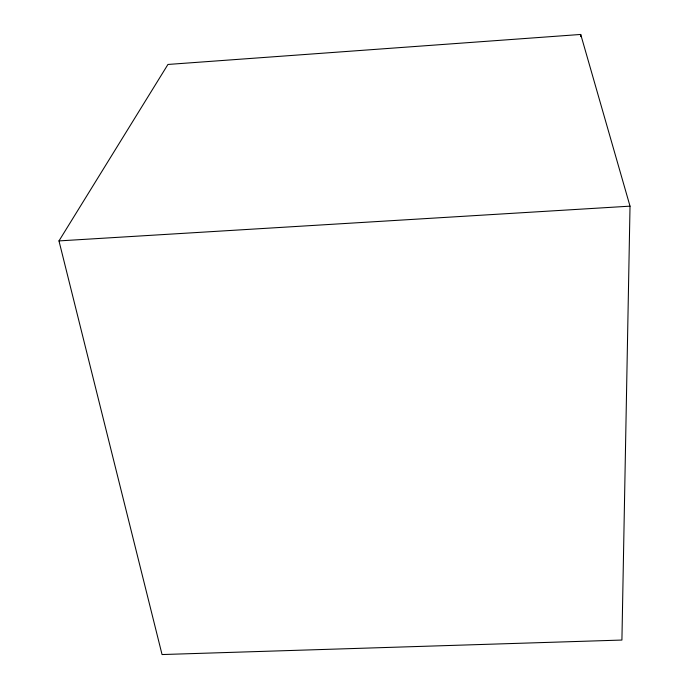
<?xml version="1.0" encoding="UTF-8"?>
<svg xmlns="http://www.w3.org/2000/svg" width="689" height="689" viewBox="0 0 689 689"><rect width="100%" height="100%" fill="white"/><g stroke="black" fill="none" stroke-linecap="round" stroke-linejoin="round"><path stroke-width="1.03" d="M630.022 206.157L621.917 640.055L162.053 654.55L58.978 240.909L167.944 64.456L580.715 34.45L630.022 206.157L58.978 240.909M580.715 34.45L580.724 36.603"/></g></svg>
